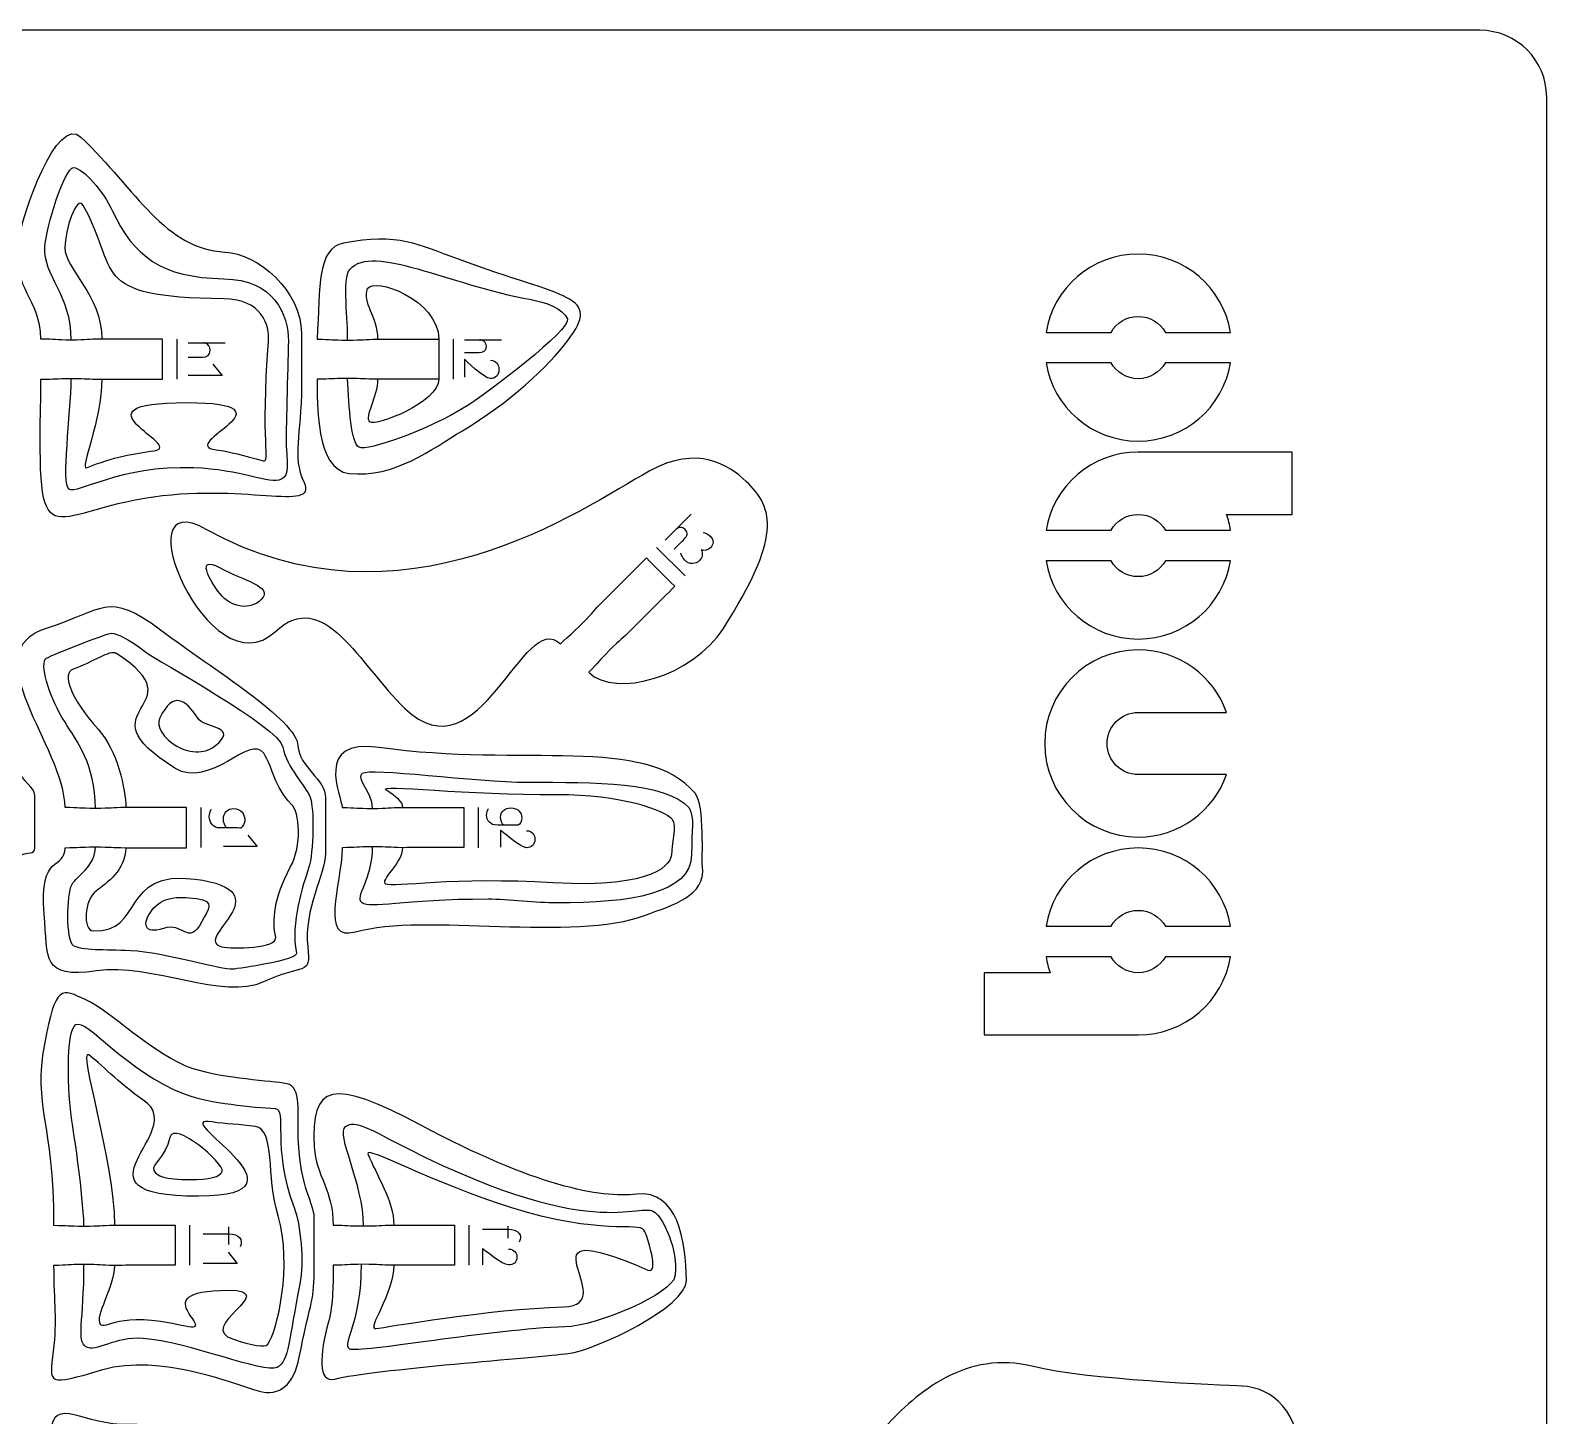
# Model space of a CAD drawing. Extents: x 0 to 200, y 0 to 300.
# Drawn here: x 86.6 to 200.1, y 196.4 to 300.1 of the extents above; entities that cross this region are included whole.
import ezdxf

# ---------------------------------------------------------------- set-up
doc = ezdxf.new("R2010")
doc.units = 0
doc.header["$MEASUREMENT"] = 0
doc.layers.add('DEFAULT', color=7, linetype='CONTINUOUS')

msp = doc.modelspace()

# ---------------------------------------------------------------- linework, layer by layer
at = {"layer": 'DEFAULT', "color": 7}
for points in [[(97.61, 273.98), (97.61, 276.98)], [(118.28, 273.98), (118.28, 276.98)], [(119.11, 276.93), (121.87, 276.93)], [(98.43, 276.7), (101.2, 276.7)], [(100.28, 275.1), (100.96, 274.25), (98.43, 274.25)], [(134.12, 261.92), (136.07, 263.88)], [(135.62, 259.25), (133.49, 261.38)], [(99.41, 238.92), (99.41, 241.92)], [(120.15, 238.91), (120.15, 241.91)], [(102.9, 239.84), (103.59, 239), (101.06, 239)], [(98.56, 207.65), (98.56, 210.65)], [(101.44, 210.52), (101.44, 209.2)], [(119.45, 207.65), (119.45, 210.65)], [(122.34, 210.58), (122.34, 209.69)], [(101.41, 208.63), (102.09, 207.78), (99.56, 207.78)]]:
    msp.add_lwpolyline(points, dxfattribs=at)
at = {"layer": 'DEFAULT', "color": 1}
for points, knots in [([(195.1, 0.1), (131.77, 0.1), (68.43, 0.1), (5.1, 0.1), (2.34, 0.1), (0.1, 2.34), (0.1, 5.1), (0.1, 101.77), (0.1, 198.43), (0.1, 295.1), (0.1, 297.86), (2.34, 300.1), (5.1, 300.1), (68.43, 300.1), (131.77, 300.1), (195.1, 300.1), (197.86, 300.1), (200.1, 297.86), (200.1, 295.1), (200.1, 198.43), (200.1, 101.77), (200.1, 5.1), (200.1, 2.34), (197.86, 0.1), (195.1, 0.1)], [0, 0, 0, 0, 538.583, 538.583, 538.583, 539.583, 539.583, 539.583, 1361.63, 1361.63, 1361.63, 1362.63, 1362.63, 1362.63, 1901.213, 1901.213, 1901.213, 1902.213, 1902.213, 1902.213, 2724.26, 2724.26, 2724.26, 2725.26, 2725.26, 2725.26, 2725.26]), ([(87.41, 273.98), (87.15, 260.24), (87.41, 263.74), (95.16, 265.05), (102.48, 266.29), (108.12, 263.95), (107.1, 266.24), (106.15, 268.38), (106.91, 269.63), (106.91, 273.53), (106.91, 274.83), (106.91, 276.13), (106.91, 277.43), (106.9, 280.59), (103.63, 283.4), (101.18, 283.5), (96.74, 283.69), (94.54, 288.1), (90.4, 292.11), (88.64, 293.81), (85.96, 286.43), (85.71, 284.06), (85.34, 280.51), (87.31, 280.19), (87.41, 276.98), (88.54, 276.98), (88.41, 276.91), (89.68, 276.91), (90.94, 276.91), (90.82, 276.98), (91.96, 276.98), (93.47, 276.98), (94.99, 276.98), (96.5, 276.98), (96.5, 275.98), (96.5, 274.98), (96.5, 273.98), (94.99, 273.98), (93.47, 273.98), (91.96, 273.98), (90.82, 273.98), (90.94, 274.04), (89.68, 274.04), (88.41, 274.04), (88.54, 273.98), (87.41, 273.98)], [1, 1, 1, 1, 2, 2, 2, 3, 3, 3, 4, 4, 4, 15.055, 15.055, 15.055, 16.055, 16.055, 16.055, 17.055, 17.055, 17.055, 18.055, 18.055, 18.055, 19.055, 19.055, 19.055, 20.055, 20.055, 20.055, 21.055, 21.055, 21.055, 33.952, 33.952, 33.952, 42.456, 42.456, 42.456, 55.353, 55.353, 55.353, 56.353, 56.353, 56.353, 57.353, 57.353, 57.353, 57.353]), ([(108.08, 273.98), (109.22, 273.98), (109.09, 274.04), (110.36, 274.04), (111.62, 274.04), (111.5, 273.98), (112.63, 273.98), (114.15, 273.98), (115.67, 273.98), (117.18, 273.98), (117.18, 274.98), (117.18, 275.98), (117.18, 276.98), (115.66, 276.98), (114.15, 276.97), (112.63, 276.97), (111.49, 276.97), (111.62, 276.91), (110.36, 276.91), (109.09, 276.91), (109.22, 276.97), (108.08, 276.97), (108.29, 281), (108.08, 283.77), (110.06, 284.17), (114.1, 284.98), (115.74, 284.03), (118.65, 282.96), (126.83, 279.97), (129.39, 280.3), (126.85, 276.89), (125.42, 274.97), (122.44, 272.2), (118.95, 270.12), (116.69, 268.77), (113.88, 266.56), (110.46, 266.93), (107.97, 267.19), (108.09, 272.23), (108.08, 273.98)], [1, 1, 1, 1, 2, 2, 2, 3, 3, 3, 15.889001, 15.889001, 15.889001, 24.393001, 24.393001, 24.393001, 37.29701, 37.29701, 37.29701, 38.29701, 38.29701, 38.29701, 39.29701, 39.29701, 39.29701, 40.29701, 40.29701, 40.29701, 41.29701, 41.29701, 41.29701, 42.29701, 42.29701, 42.29701, 43.29701, 43.29701, 43.29701, 44.29701, 44.29701, 44.29701, 45.29701, 45.29701, 45.29701, 45.29701]), ([(169.53, 278.68), (168.66, 278.68), (167.9, 278.2), (167.5, 277.49), (165.88, 277.49), (164.25, 277.49), (162.63, 277.49), (163.17, 280.82), (166.06, 283.35), (169.53, 283.35), (173.01, 283.35), (175.9, 280.82), (176.44, 277.49), (174.82, 277.49), (173.19, 277.49), (171.57, 277.49), (171.17, 278.2), (170.41, 278.68), (169.53, 278.68)], [0, 0, 0, 0, 1, 1, 1, 14.809, 14.809, 14.809, 15.809, 15.809, 15.809, 16.809, 16.809, 16.809, 30.623, 30.623, 30.623, 31.623, 31.623, 31.623, 31.623]), ([(169.53, 269.35), (166.06, 269.35), (163.17, 271.88), (162.63, 275.21), (164.25, 275.21), (165.88, 275.21), (167.5, 275.21), (167.9, 274.5), (168.66, 274.02), (169.53, 274.02), (170.41, 274.02), (171.17, 274.5), (171.57, 275.21), (173.19, 275.21), (174.82, 275.21), (176.44, 275.21), (175.9, 271.88), (173.01, 269.35), (169.53, 269.35)], [0, 0, 0, 0, 1, 1, 1, 14.809, 14.809, 14.809, 15.809, 15.809, 15.809, 16.809, 16.809, 16.809, 30.623, 30.623, 30.623, 31.623, 31.623, 31.623, 31.623]), ([(138.48, 255.32), (136.2, 251.72), (130.39, 250.07), (128.41, 252.04), (129.21, 252.85), (129.08, 252.8), (129.97, 253.7), (130.86, 254.59), (130.82, 254.45), (131.62, 255.26), (132.69, 256.33), (133.77, 257.4), (134.84, 258.48), (134.13, 259.18), (133.42, 259.89), (132.72, 260.6), (131.64, 259.52), (130.57, 258.45), (129.5, 257.38), (128.7, 256.57), (128.83, 256.61), (127.94, 255.72), (127.05, 254.83), (127.09, 254.96), (126.29, 254.16), (123.53, 256.91), (120.26, 243.95), (114.65, 249.33), (111.21, 252.63), (108.59, 258.5), (104.94, 255.08), (100.04, 250.48), (93.33, 266.34), (99.78, 262.74), (114.37, 254.6), (127.93, 264.29), (132.92, 267.09), (136.54, 269.12), (138.91, 267.53), (140.19, 266.33), (142.34, 264.28), (142.8, 262.12), (138.48, 255.32)], [1, 1, 1, 1, 2, 2, 2, 3, 3, 3, 4, 4, 4, 16.88985, 16.88985, 16.88985, 25.393517, 25.393517, 25.393517, 38.296101, 38.296101, 38.296101, 39.296101, 39.296101, 39.296101, 40.296101, 40.296101, 40.296101, 41.296101, 41.296101, 41.296101, 42.296101, 42.296101, 42.296101, 43.296101, 43.296101, 43.296101, 44.296101, 44.296101, 44.296101, 45.296101, 45.296101, 45.296101, 46.296101, 46.296101, 46.296101, 46.296101]), ([(169.53, 263.86), (168.66, 263.86), (167.9, 263.38), (167.5, 262.67), (165.88, 262.67), (164.25, 262.67), (162.63, 262.67), (163.17, 265.99), (166.06, 268.53), (169.53, 268.53), (173.38, 268.53), (177.22, 268.53), (181.06, 268.53), (181.06, 266.97), (181.06, 265.42), (181.06, 263.86), (179.42, 263.86), (177.78, 263.86), (176.14, 263.86), (176.27, 263.48), (176.38, 263.08), (176.44, 262.67), (174.82, 262.67), (173.19, 262.67), (171.57, 262.67), (171.17, 263.38), (170.41, 263.86), (169.53, 263.86)], [1, 1, 1, 1, 2, 2, 2, 15.809, 15.809, 15.809, 16.809, 16.809, 16.809, 49.482, 49.482, 49.482, 62.712, 62.712, 62.712, 76.667, 76.667, 76.667, 77.667, 77.667, 77.667, 91.481, 91.481, 91.481, 92.481, 92.481, 92.481, 92.481]), ([(62.39, 245.05), (63.71, 248.07), (65.09, 253.35), (62.55, 258.08), (61.62, 259.7), (62.89, 262.7), (64.11, 261.9), (67.88, 259.44), (66.28, 261.01), (72.44, 261.01), (72.44, 259.87), (72.51, 260), (72.51, 258.74), (72.51, 257.48), (72.44, 257.6), (72.44, 256.46), (72.44, 254.95), (72.44, 253.43), (72.44, 251.91), (73.44, 251.91), (74.44, 251.91), (75.44, 251.91), (75.44, 253.43), (75.44, 254.95), (75.44, 256.46), (75.44, 257.6), (75.38, 257.48), (75.38, 258.74), (75.38, 260), (75.44, 259.87), (75.44, 261.01), (81.6, 261.01), (80, 259.37), (83.78, 261.83), (85, 262.63), (86.26, 259.7), (85.33, 258.08), (82.8, 253.35), (84.18, 248.07), (85.5, 245.05), (86.07, 243.72), (86.94, 243.51), (86.94, 242.81), (86.94, 241.51), (86.94, 240.21), (86.94, 238.91), (86.94, 237.79), (84.87, 240.04), (84.87, 234.39), (84.87, 231.86), (81.2, 229.81), (76.67, 229.81), (76.31, 229.81), (75.54, 230.39), (75.54, 232.41), (74.47, 232.41), (73.41, 232.41), (72.34, 232.41), (72.34, 230.39), (71.57, 229.81), (71.21, 229.81), (66.68, 229.81), (63.02, 231.86), (63.02, 234.39), (63.02, 240.04), (60.94, 237.79), (60.94, 238.91), (60.94, 240.21), (60.94, 241.51), (60.94, 242.81), (60.94, 243.51), (61.82, 243.72), (62.39, 245.05)], [1, 1, 1, 1, 2, 2, 2, 3, 3, 3, 4, 4, 4, 5, 5, 5, 6, 6, 6, 18.896, 18.896, 18.896, 27.4, 27.4, 27.4, 40.296, 40.296, 40.296, 41.296, 41.296, 41.296, 42.296, 42.296, 42.296, 43.296, 43.296, 43.296, 44.296, 44.296, 44.296, 45.296, 45.296, 45.296, 46.296, 46.296, 46.296, 57.359, 57.359, 57.359, 58.359, 58.359, 58.359, 59.359, 59.359, 59.359, 60.359, 60.359, 60.359, 69.43, 69.43, 69.43, 70.43, 70.43, 70.43, 71.43, 71.43, 71.43, 72.43, 72.43, 72.43, 83.493, 83.493, 83.493, 84.493, 84.493, 84.493, 84.493]), ([(169.53, 254.53), (166.06, 254.53), (163.17, 257.06), (162.63, 260.39), (164.25, 260.39), (165.88, 260.39), (167.5, 260.39), (167.9, 259.67), (168.66, 259.2), (169.53, 259.2), (170.41, 259.2), (171.17, 259.67), (171.57, 260.39), (173.19, 260.39), (174.82, 260.39), (176.44, 260.39), (175.9, 257.06), (173.01, 254.53), (169.53, 254.53)], [0, 0, 0, 0, 1, 1, 1, 14.809, 14.809, 14.809, 15.809, 15.809, 15.809, 16.809, 16.809, 16.809, 30.623, 30.623, 30.623, 31.623, 31.623, 31.623, 31.623]), ([(108.71, 238.47), (108.71, 239.86), (108.71, 241.24), (108.71, 242.63), (108.71, 244.04), (106.71, 244.97), (106.64, 246.54), (106.54, 248.49), (100.35, 252.22), (96.36, 255.22), (92.35, 258.23), (92.1, 256.68), (87.89, 255.38), (82.21, 253.62), (89.21, 246.41), (89.21, 241.91), (90.34, 241.91), (90.22, 241.85), (91.48, 241.85), (92.74, 241.85), (92.62, 241.91), (93.76, 241.91), (95.27, 241.91), (96.79, 241.91), (98.31, 241.91), (98.31, 240.91), (98.31, 239.91), (98.31, 238.91), (96.79, 238.91), (95.27, 238.91), (93.76, 238.91), (92.62, 238.91), (92.74, 238.97), (91.48, 238.97), (90.22, 238.97), (90.34, 238.91), (89.21, 238.91), (89.21, 237.19), (87.25, 238.6), (87.65, 233.94), (87.94, 230.56), (87.44, 229.1), (91.56, 229.69), (95.68, 230.28), (101.1, 227.43), (104.07, 228.86), (107.04, 230.28), (107.64, 229.21), (107.38, 231.48), (107.05, 234.28), (108.71, 237), (108.71, 238.47)], [0, 0, 0, 0, 11.792017, 11.792017, 11.792017, 12.792017, 12.792017, 12.792017, 13.792017, 13.792017, 13.792017, 14.792017, 14.792017, 14.792017, 15.792017, 15.792017, 15.792017, 16.792017, 16.792017, 16.792017, 17.792017, 17.792017, 17.792017, 30.690017, 30.690017, 30.690017, 39.194017, 39.194017, 39.194017, 52.090017, 52.090017, 52.090017, 53.090017, 53.090017, 53.090017, 54.090017, 54.090017, 54.090017, 55.090017, 55.090017, 55.090017, 56.090017, 56.090017, 56.090017, 57.090017, 57.090017, 57.090017, 58.090017, 58.090017, 58.090017, 59.090017, 59.090017, 59.090017, 59.090017]), ([(169.53, 239.71), (165.67, 239.71), (162.53, 242.84), (162.53, 246.71), (162.53, 250.58), (165.67, 253.71), (169.53, 253.71), (172.58, 253.71), (175.18, 251.76), (176.14, 249.04), (173.94, 249.04), (171.74, 249.04), (169.53, 249.04), (168.25, 249.04), (167.2, 248), (167.2, 246.71), (167.2, 245.42), (168.25, 244.38), (169.53, 244.38), (171.74, 244.38), (173.94, 244.38), (176.14, 244.38), (175.18, 241.66), (172.58, 239.71), (169.53, 239.71)], [0, 0, 0, 0, 1, 1, 1, 2, 2, 2, 3, 3, 3, 21.719, 21.719, 21.719, 22.719, 22.719, 22.719, 23.719, 23.719, 23.719, 42.438, 42.438, 42.438, 43.438, 43.438, 43.438, 43.438]), ([(136.91, 237.49), (137.21, 235.29), (134.68, 234.63), (132.66, 233.86), (127.27, 231.8), (116.18, 234.09), (110.94, 232.61), (108.22, 231.85), (109.9, 236.03), (109.95, 238.91), (111.09, 238.91), (110.96, 238.98), (112.23, 238.98), (113.49, 238.98), (113.36, 238.92), (114.5, 238.91), (116.02, 238.92), (117.53, 238.92), (119.05, 238.92), (119.05, 239.92), (119.05, 240.92), (119.05, 241.92), (117.53, 241.92), (116.02, 241.92), (114.5, 241.92), (113.36, 241.92), (113.48, 241.85), (112.22, 241.85), (110.96, 241.85), (111.09, 241.91), (109.95, 241.91), (109.92, 242.77), (107.77, 247.12), (112.72, 246.41), (123.63, 244.86), (132.62, 247.39), (136.37, 242.98), (137.12, 242.1), (136.85, 237.96), (136.91, 237.49)], [1, 1, 1, 1, 2, 2, 2, 3, 3, 3, 4, 4, 4, 5, 5, 5, 6, 6, 6, 18.892021, 18.892021, 18.892021, 27.396021, 27.396021, 27.396021, 40.297029, 40.297029, 40.297029, 41.297029, 41.297029, 41.297029, 42.297029, 42.297029, 42.297029, 43.297029, 43.297029, 43.297029, 44.297029, 44.297029, 44.297029, 45.297029, 45.297029, 45.297029, 45.297029]), ([(169.53, 234.22), (168.66, 234.22), (167.9, 233.74), (167.5, 233.03), (165.88, 233.03), (164.25, 233.03), (162.63, 233.03), (163.17, 236.36), (166.06, 238.89), (169.53, 238.89), (173.01, 238.89), (175.9, 236.36), (176.44, 233.03), (174.82, 233.03), (173.19, 233.03), (171.57, 233.03), (171.17, 233.74), (170.41, 234.22), (169.53, 234.22)], [0, 0, 0, 0, 1, 1, 1, 14.809, 14.809, 14.809, 15.809, 15.809, 15.809, 16.809, 16.809, 16.809, 30.623, 30.623, 30.623, 31.623, 31.623, 31.623, 31.623]), ([(169.53, 224.89), (165.69, 224.89), (161.85, 224.89), (158.01, 224.89), (158.01, 226.44), (158.01, 228), (158.01, 229.55), (159.65, 229.55), (161.29, 229.55), (162.93, 229.55), (162.8, 229.94), (162.69, 230.34), (162.63, 230.75), (164.25, 230.75), (165.88, 230.75), (167.5, 230.75), (167.9, 230.03), (168.66, 229.55), (169.53, 229.55), (170.41, 229.55), (171.17, 230.03), (171.57, 230.75), (173.19, 230.75), (174.82, 230.75), (176.44, 230.75), (175.9, 227.42), (173.01, 224.89), (169.53, 224.89)], [1, 1, 1, 1, 33.673, 33.673, 33.673, 46.903, 46.903, 46.903, 60.864, 60.864, 60.864, 61.864, 61.864, 61.864, 75.673, 75.673, 75.673, 76.673, 76.673, 76.673, 77.673, 77.673, 77.673, 91.487, 91.487, 91.487, 92.487, 92.487, 92.487, 92.487]), ([(88.33, 201.21), (88.62, 203.67), (88.36, 204.66), (88.36, 207.64), (89.5, 207.64), (89.37, 207.7), (90.63, 207.71), (91.9, 207.71), (91.77, 207.64), (92.91, 207.64), (94.43, 207.65), (95.94, 207.65), (97.46, 207.65), (97.46, 208.65), (97.46, 209.65), (97.46, 210.65), (95.94, 210.65), (94.42, 210.65), (92.91, 210.65), (91.77, 210.64), (91.89, 210.58), (90.63, 210.58), (89.37, 210.58), (89.49, 210.64), (88.36, 210.64), (88.33, 218.46), (86.81, 219.51), (87.67, 224.19), (88.51, 228.79), (88.97, 228.32), (90.76, 227.53), (92.56, 226.76), (95.9, 223.29), (98.81, 222.36), (101.2, 221.59), (104.64, 221.46), (105.8, 221.24), (106.97, 221.02), (106.58, 218.96), (106.66, 217.15), (106.81, 213.38), (107.86, 212.25), (107.86, 211.25), (107.86, 209.86), (107.86, 208.47), (107.86, 207.08), (107.86, 205.01), (107.46, 204.41), (106.74, 200.77), (106.35, 198.77), (105.3, 197.77), (103.67, 198.24), (102.03, 198.71), (96.26, 201.11), (92.03, 199.84), (87.8, 198.57), (88.04, 198.76), (88.33, 201.21)], [1, 1, 1, 1, 2, 2, 2, 3, 3, 3, 4, 4, 4, 16.898013, 16.898013, 16.898013, 25.402013, 25.402013, 25.402013, 38.304014, 38.304014, 38.304014, 39.304014, 39.304014, 39.304014, 40.304014, 40.304014, 40.304014, 41.304014, 41.304014, 41.304014, 42.304014, 42.304014, 42.304014, 43.304014, 43.304014, 43.304014, 44.304014, 44.304014, 44.304014, 45.304014, 45.304014, 45.304014, 46.304014, 46.304014, 46.304014, 58.101015, 58.101015, 58.101015, 59.101015, 59.101015, 59.101015, 60.101015, 60.101015, 60.101015, 61.101015, 61.101015, 61.101015, 62.101015, 62.101015, 62.101015, 62.101015]), ([(132, 212.97), (135.05, 213.31), (135.69, 209.5), (135.72, 206.52), (135.74, 204.53), (128.99, 201.32), (126.86, 201.04), (124.74, 200.77), (112.09, 199.84), (109.4, 199.13), (108.1, 198.79), (108.27, 200.95), (108.93, 203.42), (109.29, 204.76), (109.28, 206.41), (109.27, 207.65), (110.41, 207.65), (110.28, 207.72), (111.55, 207.72), (112.81, 207.72), (112.69, 207.65), (113.82, 207.65), (115.34, 207.65), (116.86, 207.65), (118.37, 207.65), (118.37, 208.65), (118.37, 209.65), (118.37, 210.65), (116.86, 210.65), (115.34, 210.65), (113.82, 210.65), (112.68, 210.65), (112.81, 210.59), (111.55, 210.59), (110.28, 210.59), (110.41, 210.65), (109.27, 210.65), (109.32, 213.19), (107.97, 214.39), (107.86, 216.51), (107.62, 221.2), (109.13, 221.72), (115.85, 218.13), (124.4, 213.56), (129.26, 212.65), (132, 212.97)], [1, 1, 1, 1, 2, 2, 2, 3, 3, 3, 4, 4, 4, 5, 5, 5, 6, 6, 6, 7, 7, 7, 8, 8, 8, 20.898, 20.898, 20.898, 29.402, 29.402, 29.402, 42.3, 42.3, 42.3, 43.3, 43.3, 43.3, 44.3, 44.3, 44.3, 45.3, 45.3, 45.3, 46.3, 46.3, 46.3, 47.3, 47.3, 47.3, 47.3]), ([(162.99, 125.04), (161.89, 128.49), (158.62, 124.97), (157.31, 127.09), (156.31, 128.69), (155.32, 130.29), (154.32, 131.89), (155.29, 132.49), (155.15, 132.47), (156.22, 133.14), (157.3, 133.81), (157.22, 133.69), (158.19, 134.29), (159.15, 134.89), (159.01, 134.87), (160.09, 135.54), (161.16, 136.21), (161.09, 136.09), (162.05, 136.69), (163.34, 137.49), (164.63, 138.29), (165.92, 139.09), (165.39, 139.94), (164.86, 140.79), (164.34, 141.64), (163.05, 140.84), (161.76, 140.04), (160.47, 139.24), (159.51, 138.64), (159.65, 138.65), (158.57, 137.98), (157.5, 137.31), (157.58, 137.43), (156.61, 136.84), (155.64, 136.24), (155.78, 136.25), (154.71, 135.58), (153.63, 134.92), (153.71, 135.04), (152.74, 134.44), (152.14, 135.4), (151.92, 135.64), (151.25, 136.72), (150.59, 137.79), (150.71, 137.71), (150.11, 138.68), (149.31, 139.97), (148.5, 141.26), (147.7, 142.54), (146.85, 142.02), (146.01, 141.49), (145.16, 140.96), (145.75, 140), (145.74, 140.13), (146.41, 139.06), (147.08, 137.98), (147.58, 137.11), (147.44, 137.03), (145.62, 136.07), (143.02, 137.04), (141.84, 138.9), (138.79, 143.72), (138.64, 151.62), (141.22, 151.59), (141.78, 151.59), (142.35, 151.58), (142.92, 151.58), (142.93, 153.02), (142.95, 154.47), (142.96, 155.92), (144.1, 155.91), (143.97, 155.98), (145.24, 155.96), (146.5, 155.95), (146.37, 155.89), (147.51, 155.88), (148.65, 155.86), (148.52, 155.93), (149.78, 155.92), (151.05, 155.91), (150.92, 155.84), (152.06, 155.83), (153.58, 155.82), (155.09, 155.8), (156.61, 155.79), (156.62, 156.79), (156.63, 157.79), (156.64, 158.79), (155.12, 158.81), (153.6, 158.82), (152.09, 158.84), (150.95, 158.84), (151.07, 158.78), (149.81, 158.79), (148.55, 158.81), (148.68, 158.87), (147.54, 158.88), (146.4, 158.89), (146.53, 158.82), (145.26, 158.84), (144, 158.85), (144.13, 158.91), (142.99, 158.93), (143, 160.06), (142.94, 160.38), (142.95, 161.65), (142.97, 162.91), (143.03, 162.79), (143.04, 163.92), (143.05, 165.44), (143.07, 166.96), (143.08, 168.47), (142.08, 168.48), (141.08, 168.49), (140.08, 168.5), (140.07, 167.36), (140.13, 167.49), (140.12, 166.23), (140.11, 164.96), (140.06, 163.95), (139.91, 163.95), (137.86, 164.13), (136.18, 166.33), (136.18, 168.54), (136.19, 174.24), (140.92, 181.47), (142.82, 179.69), (143.23, 179.3), (143.64, 178.91), (144.06, 178.52), (145.05, 179.58), (146.04, 180.63), (147.04, 181.69), (147.87, 180.91), (147.82, 181.05), (148.74, 180.18), (149.66, 179.31), (149.52, 179.35), (150.35, 178.57), (151.18, 177.79), (151.13, 177.93), (152.06, 177.06), (152.97, 176.2), (152.84, 176.24), (153.67, 175.46), (154.77, 174.42), (155.88, 173.38), (156.98, 172.34), (157.67, 173.07), (158.35, 173.8), (159.04, 174.53), (157.94, 175.57), (156.83, 176.61), (155.73, 177.65), (154.9, 178.42), (154.95, 178.29), (154.02, 179.16), (153.1, 180.02), (153.24, 179.98), (152.41, 180.76), (151.58, 181.54), (151.63, 181.41), (150.71, 182.28), (149.79, 183.14), (149.93, 183.1), (149.1, 183.88), (149.88, 184.71), (150.05, 184.98), (150.92, 185.91), (151.78, 186.82), (151.74, 186.69), (152.52, 187.52), (153.56, 188.62), (154.6, 189.73), (155.64, 190.83), (154.91, 191.52), (154.18, 192.2), (153.45, 192.89), (152.67, 192.06), (152.8, 192.11), (151.93, 191.19), (151.07, 190.27), (150.35, 189.56), (150.23, 189.67), (148.85, 191.18), (149.11, 193.95), (150.61, 195.57), (152.92, 198.06), (156.64, 201.36), (161.69, 200.06), (165.47, 199.09), (175.74, 198.66), (177.3, 198.6), (179.53, 198.51), (181.78, 196.66), (181.62, 192.77), (180.49, 192.81), (180.61, 192.75), (179.35, 192.8), (178.09, 192.84), (178.21, 192.9), (177.08, 192.95), (175.56, 193.01), (174.05, 193.07), (172.53, 193.14), (172.49, 192.14), (172.45, 191.14), (172.41, 190.14), (173.93, 190.08), (175.44, 190.02), (176.96, 189.96), (178.09, 189.91), (177.97, 189.98), (179.23, 189.93), (180.5, 189.88), (180.37, 189.82), (181.5, 189.77), (181.46, 188.64), (188.37, 183.07), (188.63, 171.37), (188.72, 167.47), (187.19, 166.08), (183.3, 165.99), (183.27, 167.13), (183.21, 167), (183.19, 168.26), (183.15, 169.52), (183.22, 169.4), (183.2, 170.54), (183.16, 172.05), (183.13, 173.57), (183.1, 175.09), (182.1, 175.06), (181.1, 175.04), (180.1, 175.02), (180.13, 173.5), (180.16, 171.99), (180.2, 170.47), (180.22, 169.33), (180.28, 169.46), (180.31, 168.2), (180.34, 166.93), (180.27, 167.06), (180.3, 165.92), (180.11, 165.92), (175.95, 165.83), (176.04, 161.93), (176.13, 157.74), (176.28, 150.97), (176.41, 145.32), (176.5, 141.15), (174.67, 138.04), (176.88, 135.65), (178.91, 133.44), (180.88, 137.47), (181.01, 131.12), (182.39, 131.15), (180.77, 121.76), (178.71, 121.11), (168.29, 117.78), (165.41, 117.46), (163.9, 122.18), (164.56, 122.39), (165.64, 122.76), (166.13, 122.93), (166.31, 122.97), (166.83, 123.12), (168.23, 123.56), (169.68, 124.02), (171.12, 124.48), (172.57, 124.95), (172.26, 125.9), (171.96, 126.85), (171.66, 127.8), (170.21, 127.34), (168.77, 126.88), (167.32, 126.42), (166.24, 126.08), (166.38, 126.05), (165.17, 125.67), (163.97, 125.28), (164.07, 125.38), (162.99, 125.04)], [1, 1, 1, 1, 2, 2, 2, 18.021492, 18.021492, 18.021492, 19.021492, 19.021492, 19.021492, 20.021492, 20.021492, 20.021492, 21.021492, 21.021492, 21.021492, 22.021492, 22.021492, 22.021492, 34.91569, 34.91569, 34.91569, 43.419446, 43.419446, 43.419446, 56.309579, 56.309579, 56.309579, 57.309579, 57.309579, 57.309579, 58.309579, 58.309579, 58.309579, 59.309579, 59.309579, 59.309579, 60.309579, 60.309579, 60.309579, 61.309579, 61.309579, 61.309579, 62.309579, 62.309579, 62.309579, 75.200032, 75.200032, 75.200032, 83.704432, 83.704432, 83.704432, 84.704432, 84.704432, 84.704432, 85.704432, 85.704432, 85.704432, 86.704432, 86.704432, 86.704432, 87.704432, 87.704432, 87.704432, 92.521598, 92.521598, 92.521598, 104.842172, 104.842172, 104.842172, 105.842172, 105.842172, 105.842172, 106.842172, 106.842172, 106.842172, 107.842172, 107.842172, 107.842172, 108.842172, 108.842172, 108.842172, 121.736676, 121.736676, 121.736676, 130.240053, 130.240053, 130.240053, 143.13376, 143.13376, 143.13376, 144.13376, 144.13376, 144.13376, 145.13376, 145.13376, 145.13376, 146.13376, 146.13376, 146.13376, 147.13376, 147.13376, 147.13376, 148.13376, 148.13376, 148.13376, 149.13376, 149.13376, 149.13376, 162.027456, 162.027456, 162.027456, 170.531901, 170.531901, 170.531901, 171.531901, 171.531901, 171.531901, 172.531901, 172.531901, 172.531901, 173.531901, 173.531901, 173.531901, 174.531901, 174.531901, 174.531901, 179.360167, 179.360167, 179.360167, 191.691724, 191.691724, 191.691724, 192.691724, 192.691724, 192.691724, 193.691724, 193.691724, 193.691724, 194.691724, 194.691724, 194.691724, 195.691724, 195.691724, 195.691724, 208.594963, 208.594963, 208.594963, 217.09974, 217.09974, 217.09974, 230.001173, 230.001173, 230.001173, 231.001173, 231.001173, 231.001173, 232.001173, 232.001173, 232.001173, 233.001173, 233.001173, 233.001173, 234.015315, 234.015315, 234.015315, 235.015315, 235.015315, 235.015315, 236.015315, 236.015315, 236.015315, 248.918599, 248.918599, 248.918599, 257.42269, 257.42269, 257.42269, 258.42269, 258.42269, 258.42269, 259.42269, 259.42269, 259.42269, 260.42269, 260.42269, 260.42269, 261.42269, 261.42269, 261.42269, 262.42269, 262.42269, 262.42269, 263.42269, 263.42269, 263.42269, 264.42269, 264.42269, 264.42269, 265.42269, 265.42269, 265.42269, 278.320543, 278.320543, 278.320543, 286.824707, 286.824707, 286.824707, 299.731187, 299.731187, 299.731187, 300.731187, 300.731187, 300.731187, 301.731187, 301.731187, 301.731187, 302.731187, 302.731187, 302.731187, 303.731187, 303.731187, 303.731187, 304.731187, 304.731187, 304.731187, 305.731187, 305.731187, 305.731187, 318.626448, 318.626448, 318.626448, 327.129549, 327.129549, 327.129549, 340.023788, 340.023788, 340.023788, 341.023788, 341.023788, 341.023788, 342.023788, 342.023788, 342.023788, 343.023788, 343.023788, 343.023788, 344.023788, 344.023788, 344.023788, 345.023788, 345.023788, 345.023788, 346.023788, 346.023788, 346.023788, 347.023788, 347.023788, 347.023788, 348.023788, 348.023788, 348.023788, 349.023788, 349.023788, 349.023788, 350.023788, 350.023788, 350.023788, 362.919693, 362.919693, 362.919693, 371.423777, 371.423777, 371.423777, 384.319682, 384.319682, 384.319682, 385.319682, 385.319682, 385.319682, 386.319682, 386.319682, 386.319682, 386.319682]), ([(86.94, 179.23), (87.07, 192.12), (87.74, 187.57), (88.14, 195.1), (88.3, 198.02), (90.69, 195.59), (93.99, 195.73), (97.28, 195.86), (99.77, 193.07), (102.48, 190.73), (105.18, 188.39), (105.62, 190.24), (104.87, 188.49), (104.12, 186.75), (105.47, 183), (105.47, 180.12), (105.47, 178.82), (105.47, 177.52), (105.47, 176.22), (105.47, 172.98), (107.03, 169.67), (104.7, 170.54), (102.36, 171.4), (95.61, 171.25), (93.8, 170.45), (91.99, 169.65), (86.89, 167.54), (87.31, 170.3), (87.75, 173.1), (86.94, 173.69), (86.94, 176.23), (88.08, 176.23), (87.95, 176.3), (89.22, 176.3), (90.48, 176.3), (90.36, 176.23), (91.49, 176.23), (93.01, 176.23), (94.53, 176.23), (96.04, 176.23), (96.04, 177.23), (96.04, 178.23), (96.04, 179.23), (94.53, 179.23), (93.01, 179.23), (91.49, 179.23), (90.36, 179.23), (90.48, 179.12), (89.22, 179.12), (87.95, 179.12), (88.08, 179.23), (86.94, 179.23)], [1, 1, 1, 1, 2, 2, 2, 3, 3, 3, 4, 4, 4, 5, 5, 5, 6, 6, 6, 17.055, 17.055, 17.055, 18.055, 18.055, 18.055, 19.055, 19.055, 19.055, 20.055, 20.055, 20.055, 21.055, 21.055, 21.055, 22.055, 22.055, 22.055, 23.055, 23.055, 23.055, 35.951, 35.951, 35.951, 44.455, 44.455, 44.455, 57.351, 57.351, 57.351, 58.351, 58.351, 58.351, 59.351, 59.351, 59.351, 59.351])]:
    msp.add_open_spline(points, degree=3, knots=knots, dxfattribs=at)
at = {"layer": 'DEFAULT', "color": 5}
for points, knots in [([(89.68, 276.91), (89.68, 280.28), (87.58, 281.74), (87.7, 283.85), (87.79, 285.37), (89.18, 289.82), (89.86, 289.82), (90.54, 289.82), (92.13, 287.96), (92.75, 286.61), (94.33, 283.17), (96.44, 281.59), (101.09, 281.5), (104.86, 281.43), (105.93, 278.83), (105.93, 276.81), (105.93, 276.81), (105.76, 270.63), (105.76, 269.76), (105.76, 267.52), (106.1, 266.85), (105.36, 266.47), (104.61, 266.09), (102.31, 267.22), (98.85, 267.35), (93.22, 267.54), (90.1, 265.32), (89.51, 265.74), (88.92, 266.17), (89.64, 271.34), (89.68, 274.04)], [0, 0, 0, 0, 1, 1, 1, 2, 2, 2, 3, 3, 3, 4, 4, 4, 5, 5, 5, 6, 6, 6, 7, 7, 7, 8, 8, 8, 9, 9, 9, 10, 10, 10, 10]), ([(110.36, 276.91), (110.41, 278.19), (109.93, 281.55), (110.54, 282.22), (112.28, 284.15), (117.8, 281.09), (124.1, 279.94), (125.08, 279.76), (126.52, 279.29), (126.81, 278.5), (127.11, 277.71), (120.87, 272.97), (119.3, 271.99), (116.27, 270.09), (111.84, 268.58), (111.22, 268.89), (110.6, 269.2), (110.47, 271.83), (110.36, 274.04)], [0, 0, 0, 0, 1, 1, 1, 2, 2, 2, 3, 3, 3, 4, 4, 4, 5, 5, 5, 6, 6, 6, 6]), ([(91.48, 241.85), (91.48, 245.16), (90.07, 246.92), (89.21, 248.3), (88.08, 250.11), (87.38, 252.27), (87.72, 253.03), (87.78, 253.18), (92.34, 254.96), (92.68, 254.96), (93.15, 254.96), (93.96, 254.52), (95.16, 253.62), (96.16, 252.86), (105.23, 247.96), (105.51, 246.43), (105.79, 244.91), (107.22, 243.54), (107.55, 242.7), (107.87, 241.87), (107.83, 238.56), (107.44, 237.38), (107.06, 236.19), (106.04, 233.24), (106.54, 231.03), (106.66, 230.48), (102.27, 229.87), (101.74, 229.81), (101.05, 229.73), (96.7, 231.06), (94.12, 231.19), (92.17, 231.28), (90.41, 231.2), (89.84, 231.57), (89.28, 231.93), (89.33, 235.43), (89.72, 236.14), (90.11, 236.85), (91.48, 237.47), (91.48, 238.97)], [0, 0, 0, 0, 1, 1, 1, 2, 2, 2, 3, 3, 3, 4, 4, 4, 5, 5, 5, 6, 6, 6, 7, 7, 7, 8, 8, 8, 9, 9, 9, 10, 10, 10, 11, 11, 11, 12, 12, 12, 13, 13, 13, 13]), ([(112.22, 241.85), (112.22, 243.14), (110.95, 244.01), (111.46, 244.48), (111.96, 244.95), (119.96, 243.81), (123.83, 243.81), (128.88, 243.81), (134.1, 243.85), (135.93, 241.9), (136.35, 241.11), (136.1, 240.25), (136.1, 238.41), (136.1, 235.44), (131.48, 234.77), (126, 234.77), (124.56, 234.77), (122.35, 235.05), (120.87, 235.05), (114.42, 235.05), (112.06, 234.3), (111.45, 234.78), (110.84, 235.27), (112.23, 236.48), (112.23, 238.98)], [0, 0, 0, 0, 1, 1, 1, 2, 2, 2, 3, 3, 3, 4, 4, 4, 5, 5, 5, 6, 6, 6, 7, 7, 7, 8, 8, 8, 8]), ([(90.63, 210.58), (90.53, 213.23), (89.95, 217.01), (89.72, 218.49), (89.42, 220.46), (89.23, 225.19), (90.02, 225.67), (90.82, 226.16), (93.77, 222.13), (98.2, 220.45), (100.03, 219.76), (103.28, 219.49), (104.95, 219.38), (105.85, 219.33), (104.65, 216.5), (106.35, 211.98), (106.84, 210.68), (107.12, 207.9), (106.79, 206.27), (105.95, 202.08), (105.99, 200.49), (105.08, 200), (104.16, 199.51), (98.38, 201.92), (95.07, 202.17), (92.91, 202.33), (91.52, 201.1), (90.78, 201.55), (90.04, 201.99), (90.63, 203.42), (90.63, 207.71)], [0, 0, 0, 0, 1, 1, 1, 2, 2, 2, 3, 3, 3, 4, 4, 4, 5, 5, 5, 6, 6, 6, 7, 7, 7, 8, 8, 8, 9, 9, 9, 10, 10, 10, 10]), ([(111.55, 210.59), (111.55, 213.79), (109.46, 217.47), (110.2, 218.03), (110.95, 218.58), (111.9, 217.88), (114.91, 216.36), (129.54, 208.98), (132.38, 212.74), (133.49, 211.51), (133.97, 210.97), (135.11, 208.98), (134.86, 206.82), (134.71, 205.56), (129.02, 203.08), (126.61, 203.03), (121.39, 202.91), (111.13, 201.01), (110.52, 201.38), (109.92, 201.76), (111.4, 203.33), (111.4, 207.72)], [0, 0, 0, 0, 1, 1, 1, 2, 2, 2, 3, 3, 3, 4, 4, 4, 5, 5, 5, 6, 6, 6, 7, 7, 7, 7])]:
    msp.add_open_spline(points, degree=3, knots=knots, dxfattribs=at)
at = {"layer": 'DEFAULT', "color": 3}
for points, knots in [([(91.96, 273.98), (91.96, 270.97), (90.27, 267.13), (90.82, 267.35), (92.86, 268.18), (94.38, 268.41), (95.88, 268.63), (98.32, 268.99), (89.2, 272.23), (98.32, 272.23), (106.88, 272.23), (97.45, 269.08), (100.52, 268.69), (101.61, 268.56), (102.54, 268.27), (104.05, 267.88), (104.59, 267.74), (103.86, 269.05), (104.43, 276.83), (104.52, 278.02), (103.98, 279.97), (101.09, 280), (90.84, 280.1), (93.33, 282.1), (90.57, 286.99), (90.08, 287.86), (89.2, 285.13), (89.2, 283.83), (89.2, 282.25), (91.96, 280.28), (91.96, 276.98)], [0, 0, 0, 0, 1, 1, 1, 2, 2, 2, 3, 3, 3, 4, 4, 4, 5, 5, 5, 6, 6, 6, 7, 7, 7, 8, 8, 8, 9, 9, 9, 10, 10, 10, 10]), ([(112.63, 276.97), (112.63, 278.62), (111.41, 279.76), (111.86, 280.76), (112.28, 281.68), (117.18, 279.95), (117.18, 276.98)], [0, 0, 0, 0, 1, 1, 1, 2, 2, 2, 2]), ([(117.18, 273.98), (117.18, 272.23), (112.47, 270.43), (112.03, 270.79), (111.59, 271.14), (112.63, 272.71), (112.63, 273.98)], [0, 0, 0, 0, 1, 1, 1, 2, 2, 2, 2]), ([(103.89, 257.48), (104.89, 258.45), (102.49, 258.95), (100.76, 259.88), (99.04, 260.82), (99.93, 258.99), (100.82, 257.91), (101.71, 256.83), (103.08, 256.69), (103.89, 257.48)], [0, 0, 0, 0, 1, 1, 1, 2, 2, 2, 3, 3, 3, 3]), ([(93.76, 238.91), (93.76, 237.25), (92.3, 236.23), (91.57, 235.69), (90.6, 234.98), (90.54, 232.71), (91.32, 232.68), (95.18, 232.52), (93.32, 237.29), (98.93, 236.56), (105.76, 235.67), (98.62, 232.07), (100.93, 231.49), (101.75, 231.29), (105.17, 231.39), (104.98, 232.21), (104.71, 233.43), (104.83, 235.14), (106.07, 237.44), (106.98, 239.12), (106.78, 241.55), (106.14, 242.18), (104.87, 243.45), (104.76, 244.94), (104.08, 245.98), (103.08, 247.47), (100.04, 243.24), (97.44, 244.86), (90.13, 249.43), (99.41, 249.34), (93.06, 253.44), (92.56, 253.76), (91.25, 252.75), (89.82, 252.28), (88.95, 252), (89.57, 250.11), (91.69, 247.78), (93.13, 246.19), (93.76, 243.26), (93.76, 241.91)], [0, 0, 0, 0, 1, 1, 1, 2, 2, 2, 3, 3, 3, 4, 4, 4, 5, 5, 5, 6, 6, 6, 7, 7, 7, 8, 8, 8, 9, 9, 9, 10, 10, 10, 11, 11, 11, 12, 12, 12, 13, 13, 13, 13]), ([(96.3, 248.62), (97.3, 250.64), (98.2, 250.05), (99.14, 248.6), (99.62, 247.85), (101.96, 248.05), (100.74, 246.79), (99.83, 245.85), (98.58, 245.94), (97.59, 246.51), (96.59, 247.08), (96, 248.02), (96.3, 248.62)], [0, 0, 0, 0, 1, 1, 1, 2, 2, 2, 3, 3, 3, 4, 4, 4, 4]), ([(114.5, 241.92), (114.5, 242.36), (114.01, 242.7), (113.23, 243.24), (112.58, 243.69), (119.39, 242.83), (126.01, 242.89), (130.81, 242.93), (134.11, 241.71), (134.65, 241.04), (135, 240.61), (134.6, 239.02), (134.6, 238.41), (134.6, 237.77), (133.49, 235.82), (125.74, 236.28), (118.32, 236.73), (113.76, 235.92), (113.23, 236.18), (112.71, 236.44), (114.5, 237.75), (114.5, 238.91)], [0, 0, 0, 0, 1, 1, 1, 2, 2, 2, 3, 3, 3, 4, 4, 4, 5, 5, 5, 6, 6, 6, 7, 7, 7, 7]), ([(99.45, 233.38), (99.92, 234.28), (100.54, 234.92), (99.05, 235.11), (97.56, 235.29), (96.55, 235.23), (95.74, 234.25), (94.93, 233.26), (95.12, 232.36), (96.57, 232.87), (98.02, 233.38), (98.45, 231.48), (99.45, 233.38)], [0, 0, 0, 0, 1, 1, 1, 2, 2, 2, 3, 3, 3, 4, 4, 4, 4]), ([(92.91, 207.64), (92.91, 205.92), (91.36, 203.84), (91.85, 203.24), (92.21, 202.8), (93.32, 204.27), (97.92, 203.17), (101.44, 202.33), (94.55, 205.78), (101.44, 205.78), (105.48, 205.78), (98.85, 203.03), (101.81, 202.11), (103.22, 201.66), (104.17, 201.45), (104.39, 201.74), (105.08, 202.65), (106.26, 207.67), (105.15, 211.36), (104.27, 214.27), (104.95, 217.81), (103.46, 218.04), (102.25, 218.22), (101.26, 218.21), (100.22, 218.38), (96.61, 218.96), (108.52, 212.82), (99.21, 212.82), (88.93, 212.82), (98.56, 217.63), (95.13, 219.97), (93.21, 221.28), (91.82, 222.82), (90.98, 223.4), (90.13, 223.98), (92.91, 215.43), (92.91, 210.65)], [0, 0, 0, 0, 1, 1, 1, 2, 2, 2, 3, 3, 3, 4, 4, 4, 5, 5, 5, 6, 6, 6, 7, 7, 7, 8, 8, 8, 9, 9, 9, 10, 10, 10, 11, 11, 11, 12, 12, 12, 12]), ([(95.86, 214.75), (95.66, 215.18), (96.73, 215.73), (97.06, 217.21), (97.36, 218.53), (101.15, 215.27), (100.98, 214.69), (100.86, 214.26), (100, 214.06), (98.56, 214.06), (96.69, 214.06), (96.06, 214.32), (95.86, 214.75)], [0, 0, 0, 0, 1, 1, 1, 2, 2, 2, 3, 3, 3, 4, 4, 4, 4]), ([(113.82, 207.65), (113.82, 205.46), (111.72, 202.83), (112.48, 202.91), (113.25, 203), (120.86, 204.38), (126.52, 204.53), (131.16, 204.64), (122.46, 211.79), (132.84, 207.28), (133.7, 206.91), (132.83, 209.8), (132.54, 210.28), (132.16, 210.89), (129.23, 209.86), (122.64, 211.95), (116.56, 213.87), (111.63, 216.65), (111.88, 215.99), (112.48, 214.43), (113.82, 212.51), (113.82, 210.65)], [0, 0, 0, 0, 1, 1, 1, 2, 2, 2, 3, 3, 3, 4, 4, 4, 5, 5, 5, 6, 6, 6, 7, 7, 7, 7])]:
    msp.add_open_spline(points, degree=3, knots=knots, dxfattribs=at)
at = {"layer": 'DEFAULT', "color": 7}
for points, knots in [([(119.11, 275.97), (119.47, 275.97), (119.83, 275.97), (120.19, 275.97), (120.49, 275.97), (120.75, 276.09), (120.75, 276.42), (120.75, 276.65), (120.6, 276.84), (120.41, 276.9), (120.36, 276.92), (120.31, 276.93), (120.24, 276.93)], [0, 0, 0, 0, 3.072, 3.072, 3.072, 4.072, 4.072, 4.072, 5.072, 5.072, 5.072, 6.072, 6.072, 6.072, 6.072]), ([(98.43, 275.64), (98.79, 275.64), (99.15, 275.64), (99.51, 275.64), (99.82, 275.64), (100.08, 275.77), (100.08, 276.15), (100.08, 276.4), (99.92, 276.6), (99.73, 276.68), (99.69, 276.7), (99.64, 276.7), (99.57, 276.7)], [0, 0, 0, 0, 3.072, 3.072, 3.072, 4.072, 4.072, 4.072, 5.072, 5.072, 5.072, 6.072, 6.072, 6.072, 6.072]), ([(121.05, 275.4), (121.53, 275.4), (121.68, 275.01), (121.68, 274.74), (121.68, 274.24), (121.42, 274.03), (121.05, 274.03), (120.59, 274.03), (119.11, 275.46), (119.11, 275.46), (119.11, 275.01), (119.11, 274.57), (119.11, 274.13)], [0, 0, 0, 0, 1, 1, 1, 2, 2, 2, 3, 3, 3, 6.77, 6.77, 6.77, 6.77]), ([(134.79, 261.25), (135.05, 261.5), (135.3, 261.76), (135.56, 262.01), (135.77, 262.23), (135.87, 262.49), (135.63, 262.73), (135.47, 262.89), (135.23, 262.91), (135.05, 262.83), (135.01, 262.81), (134.97, 262.77), (134.92, 262.73)], [0, 0, 0, 0, 3.071672, 3.071672, 3.071672, 4.071672, 4.071672, 4.071672, 5.071672, 5.071672, 5.071672, 6.071672, 6.071672, 6.071672, 6.071672]), ([(136.96, 262.5), (137.11, 262.49), (137.34, 262.4), (137.5, 262.23), (137.81, 261.93), (137.74, 261.58), (137.52, 261.36), (137.34, 261.18), (137.09, 261.11), (136.81, 261.22), (136.96, 260.99), (136.95, 260.66), (136.7, 260.41), (136.41, 260.13), (135.96, 260.07), (135.59, 260.44), (135.41, 260.62), (135.32, 260.84), (135.31, 260.97)], [0, 0, 0, 0, 1, 1, 1, 2, 2, 2, 3.021932, 3.021932, 3.021932, 4.021932, 4.021932, 4.021932, 5.021932, 5.021932, 5.021932, 6.021932, 6.021932, 6.021932, 6.021932]), ([(101.32, 240.39), (101.17, 240.49), (101.06, 240.79), (101.06, 241.07), (101.06, 241.52), (101.39, 241.84), (101.82, 241.84), (102.35, 241.84), (102.66, 241.44), (102.66, 241.03), (102.66, 240.71), (102.51, 240.46), (102.38, 240.38), (102.25, 240.39), (100.89, 240.39), (100.89, 240.39), (100.46, 240.39), (100.4, 240.47), (100.24, 240.63), (100.07, 240.79), (100.01, 241.02), (100.01, 241.23), (100.01, 241.43), (100.07, 241.65), (100.17, 241.78)], [0, 0, 0, 0, 1, 1, 1, 2, 2, 2, 3, 3, 3, 4, 4, 4, 5, 5, 5, 6, 6, 6, 7, 7, 7, 8, 8, 8, 8]), ([(122.06, 240.6), (121.92, 240.69), (121.8, 240.96), (121.8, 241.2), (121.8, 241.6), (122.13, 241.89), (122.57, 241.89), (123.1, 241.89), (123.4, 241.53), (123.4, 241.17), (123.4, 240.89), (123.26, 240.66), (123.13, 240.59), (122.99, 240.6), (121.63, 240.6), (121.63, 240.6), (121.2, 240.6), (121.15, 240.67), (120.98, 240.81), (120.81, 240.95), (120.76, 241.16), (120.76, 241.35), (120.76, 241.52), (120.81, 241.72), (120.91, 241.84)], [0, 0, 0, 0, 1, 1, 1, 2, 2, 2, 3, 3, 3, 4, 4, 4, 5, 5, 5, 6, 6, 6, 7, 7, 7, 8, 8, 8, 8]), ([(123.75, 240.18), (124.22, 240.18), (124.38, 239.82), (124.38, 239.57), (124.38, 239.11), (124.11, 238.91), (123.75, 238.91), (123.28, 238.91), (121.8, 240.23), (121.8, 240.23), (121.8, 239.81), (121.8, 239.38), (121.8, 238.95)], [0, 0, 0, 0, 1, 1, 1, 2, 2, 2, 3, 3, 3, 6.644, 6.644, 6.644, 6.644]), ([(99.56, 209.99), (100.19, 209.99), (100.82, 209.99), (101.44, 209.99), (102.26, 209.99), (102.58, 209.58), (102.31, 209.02)], [0, 0, 0, 0, 5.347, 5.347, 5.347, 6.347, 6.347, 6.347, 6.347]), ([(120.45, 210.34), (121.08, 210.34), (121.71, 210.34), (122.34, 210.34), (123.15, 210.34), (123.47, 209.92), (123.21, 209.37)], [0, 0, 0, 0, 5.347, 5.347, 5.347, 6.347, 6.347, 6.347, 6.347]), ([(122.4, 208.86), (122.88, 208.86), (123.03, 208.52), (123.03, 208.29), (123.03, 207.85), (122.76, 207.67), (122.4, 207.67), (121.93, 207.67), (120.45, 208.91), (120.45, 208.91), (120.45, 208.51), (120.45, 208.1), (120.45, 207.69)], [0, 0, 0, 0, 1, 1, 1, 2, 2, 2, 3, 3, 3, 6.463, 6.463, 6.463, 6.463])]:
    msp.add_open_spline(points, degree=3, knots=knots, dxfattribs=at)

doc.saveas('drawing.dxf')
